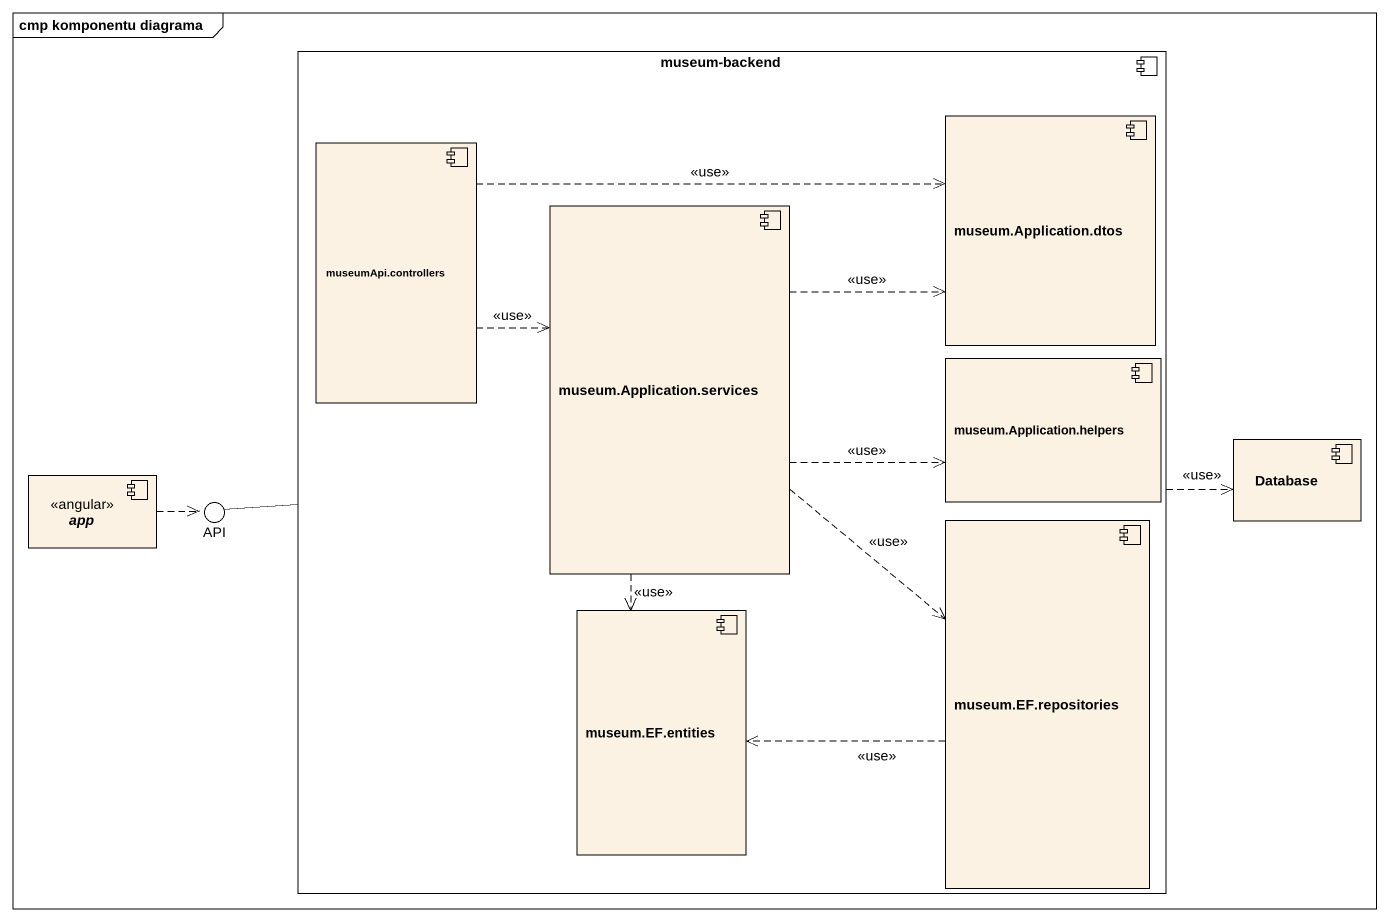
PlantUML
@startuml
mainframe cmp komponentu diagrama
component "museum-backend" as museum_backend {
  component "museumApi.controllers" as museumApi_controllers
  component "museum.Application.dtos" as museum_Application_dtos
  component "museum.Application.services" as museum_Application_services
  component "museum.Application.helpers" as museum_Application_helpers
  component "museum.EF.repositories" as museum_EF_repositories
  component "museum.EF.entities" as museum_EF_entities
}
component "Database" as Database_
component app <<angular>>
() API
museum_backend .right.> Database_ : <<use>>
museum_backend -left- API
museumApi_controllers .right.> museum_Application_dtos : <<use>>
museumApi_controllers .right.> museum_Application_services : <<use>>
museum_Application_services .right.> museum_Application_dtos : <<use>>
museum_Application_services .right.> museum_Application_helpers : <<use>>
museum_Application_services ..> museum_EF_repositories : <<use>>
museum_Application_services ..> museum_EF_entities : <<use>>
app .right.> API
museum_EF_repositories .left.> museum_EF_entities : <<use>>
@enduml
